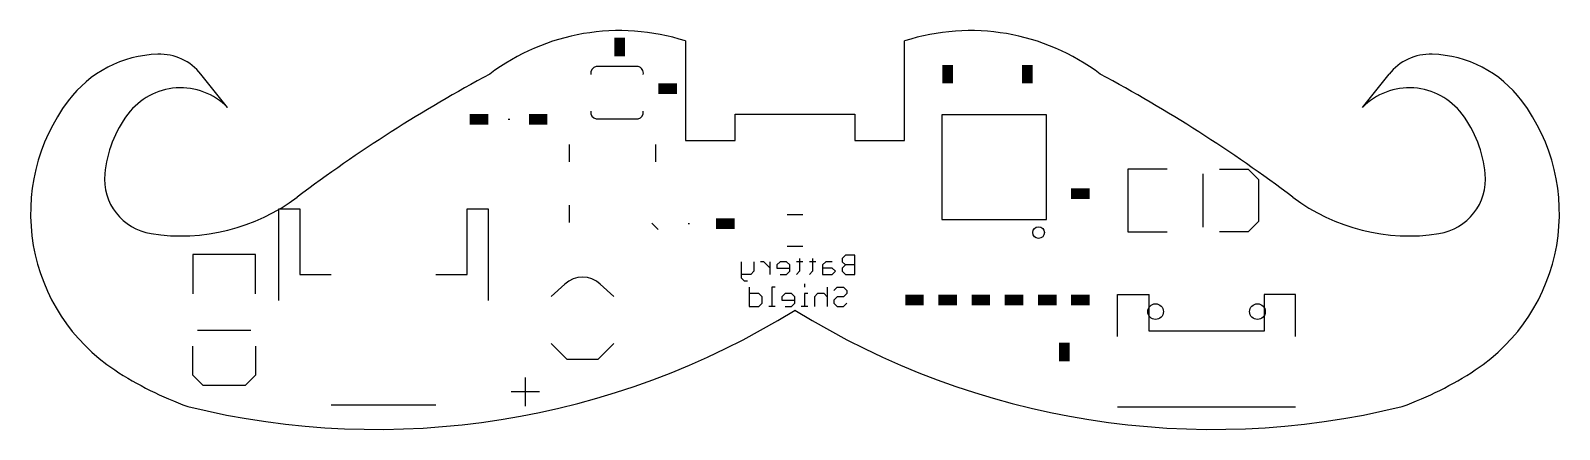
# Model space of a CAD drawing. Extents: x 16.7 to 75.2, y -0.1 to 15.1.
import ezdxf

# ---------------------------------------------------------------- set-up
doc = ezdxf.new("R2010")
doc.units = 0
doc.layers.add('20', color=178, linetype='CONTINUOUS')
doc.layers.add('22', color=2, linetype='CONTINUOUS')

# ---------------------------------------------------------------- blocks, each defined once
blk = doc.blocks.new('RECT')
blk.add_solid([(-0.5, -0.5), (0.5, -0.5), (-0.5, 0.5), (0.5, 0.5)])

msp = doc.modelspace()

# ---------------------------------------------------------------- linework, layer by layer
at = {"layer": '20'}
for p, q in [((41.783, 14.732), (41.783, 10.922)), ((50.165, 10.922), (50.165, 14.732)), ((24.257, 12.192), (23.241, 13.462)), ((67.691, 12.192), (68.707, 13.462)), ((43.688, 10.922), (43.688, 11.938)), ((43.688, 11.938), (48.26, 11.938)), ((48.26, 11.938), (48.26, 10.922)), ((41.783, 10.922), (43.688, 10.922)), ((48.26, 10.922), (50.165, 10.922))]:
    msp.add_line(p, q, dxfattribs=at)
for centre in [(59.772, 4.386), (63.672, 4.386)]:
    msp.add_circle(centre, 0.3, dxfattribs=at)
for centre, radius, start, end in [((39.2636, 6.8571), 8.2681, 72.259, 126.9805), ((52.6844, 6.8571), 8.2681, 53.0195, 107.741), ((21.7295, 9.7594), 4.4668, 91.7899, 143.0252), ((21.6535, 12.192), 2.033, 38.6598, 91.7899), ((70.2945, 12.192), 2.033, 88.2101, 141.3402), ((70.2185, 9.7594), 4.4668, 36.9748, 88.2101), ((61.2916, -36.9876), 57.2211, 118.1565, 126.9136), ((30.6564, -36.9876), 57.2211, 53.0864, 61.8435), ((22.462, 10.4145), 2.5262, 44.7202, 142.9079), ((69.486, 10.4145), 2.5262, 37.0921, 135.2798), ((23.8833, 8.1379), 7.1627, 143.0252, 236.587), ((68.0647, 8.1379), 7.1627, 303.413, 36.9748), ((24.0306, 9.2285), 4.4926, 142.9079, 174.5911), ((67.9174, 9.2285), 4.4926, 5.4089, 37.0921), ((21.6606, 9.4529), 2.112, 174.5911, 261.1589), ((70.2874, 9.4529), 2.112, 278.8411, 5.4089), ((22.4746, 14.6861), 7.4081, 261.1589, 306.9136), ((69.4734, 14.6861), 7.4081, 233.0864, 278.8411), ((29.9733, 30.2443), 30.3583, 256.2024, 301.8072), ((61.9747, 30.2443), 30.3583, 238.1928, 283.7976), ((27.1524, 13.0933), 13.0993, 236.587, 250.2829), ((64.7956, 13.0933), 13.0993, 289.7171, 303.413)]:
    msp.add_arc(centre, radius, start, end, dxfattribs=at)
at = {"layer": '22'}
for p, q in [((39.9668, 13.7508), (38.3668, 13.7508)), ((35.0571, 11.7348), (34.9961, 11.7348)), ((38.3668, 11.7508), (39.9668, 11.7508)), ((55.594, 11.906), (51.594, 11.906)), ((51.594, 11.906), (51.594, 7.906)), ((55.594, 7.906), (55.594, 11.906)), ((37.338, 10.7696), (37.338, 10.1092)), ((40.64, 10.7696), (40.64, 10.1092)), ((60.214, 9.836), (58.714, 9.836)), ((58.714, 9.836), (58.714, 7.436)), ((61.595, 7.62), (61.595, 9.652)), ((62.214, 9.836), (63.314, 9.836)), ((63.314, 9.836), (63.714, 9.436)), ((63.714, 9.436), (63.714, 7.836)), ((26.226, 4.81), (26.226, 8.31)), ((26.226, 8.31), (27.026, 8.31)), ((27.026, 8.31), (27.026, 5.81)), ((33.426, 5.81), (33.426, 8.31)), ((33.426, 8.31), (34.226, 8.31)), ((34.226, 8.31), (34.226, 4.81)), ((37.338, 8.4582), (37.338, 7.7978)), ((40.739, 7.521), (40.489, 7.771)), ((41.9405, 7.747), (41.8795, 7.747)), ((45.674, 8.093), (46.274, 8.093)), ((51.594, 7.906), (55.594, 7.906)), ((63.714, 7.836), (63.314, 7.436)), ((58.714, 7.436), (60.214, 7.436)), ((63.314, 7.436), (62.214, 7.436)), ((25.33, 6.564), (22.93, 6.564)), ((22.93, 6.564), (22.93, 5.064)), ((25.33, 5.064), (25.33, 6.564)), ((45.674, 6.893), (46.274, 6.893)), ((47.9003, 6.5411), (47.7774, 6.4183)), ((48.2689, 6.5411), (47.9003, 6.5411)), ((48.2689, 5.8039), (48.2689, 6.5411)), ((43.9106, 6.2954), (43.9106, 5.681)), ((44.4021, 5.9268), (44.2792, 5.8039)), ((44.4021, 6.2954), (44.4021, 5.9268)), ((44.78, 6.2954), (44.6572, 6.2954)), ((45.0258, 6.0496), (44.78, 6.2954)), ((45.0258, 5.8039), (45.0258, 6.2954)), ((45.4056, 6.2954), (45.2827, 6.1725)), ((45.2827, 6.1725), (45.2827, 6.0496)), ((45.2827, 6.0496), (45.7742, 6.0496)), ((45.6513, 6.2954), (45.4056, 6.2954)), ((45.7742, 6.1725), (45.6513, 6.2954)), ((45.6513, 5.8039), (45.7742, 5.9268)), ((45.7742, 5.9268), (45.7742, 6.1725)), ((46.2731, 6.2954), (46.0274, 6.2954)), ((46.1503, 5.9268), (46.0274, 5.8039)), ((46.1503, 6.4183), (46.1503, 5.9268)), ((46.7721, 6.2954), (46.5263, 6.2954)), ((46.6492, 5.9268), (46.5263, 5.8039)), ((46.6492, 6.4183), (46.6492, 5.9268)), ((47.1519, 6.2954), (47.029, 6.1725)), ((47.029, 6.1725), (47.029, 5.8039)), ((47.3976, 6.0496), (47.029, 6.0496)), ((47.3976, 6.2954), (47.1519, 6.2954)), ((47.5205, 5.9268), (47.3976, 6.0496)), ((47.3976, 5.8039), (47.5205, 5.9268)), ((47.7774, 6.4183), (47.7774, 6.2954)), ((47.7774, 6.2954), (47.9003, 6.1725)), ((47.9003, 6.1725), (47.7774, 6.0496)), ((47.7774, 6.0496), (47.7774, 5.9268)), ((47.7774, 5.9268), (47.9003, 5.8039)), ((48.2689, 6.1725), (47.9003, 6.1725)), ((27.026, 5.81), (28.226, 5.81)), ((32.226, 5.81), (33.426, 5.81)), ((36.646, 4.964), (37.1677, 5.4379)), ((38.5243, 5.4379), (39.046, 4.964)), ((44.2792, 5.8039), (43.9106, 5.8039)), ((43.9106, 5.681), (44.0335, 5.5582)), ((44.0335, 5.5582), (44.1564, 5.5582)), ((44.2225, 5.3219), (44.2225, 4.5847)), ((45.2129, 5.3219), (45.09, 5.3219)), ((45.09, 5.3219), (45.09, 4.5847)), ((45.4056, 5.8039), (45.6513, 5.8039)), ((46.3374, 5.4448), (46.3374, 5.3219)), ((47.029, 5.8039), (47.3976, 5.8039)), ((47.2087, 5.3219), (47.2087, 4.5847)), ((47.4656, 5.1991), (47.5885, 5.3219)), ((47.5885, 5.3219), (47.8342, 5.3219)), ((47.8342, 5.3219), (47.9571, 5.1991)), ((47.9003, 5.8039), (48.2689, 5.8039)), ((44.5911, 5.0762), (44.2225, 5.0762)), ((44.7139, 4.9533), (44.5911, 5.0762)), ((44.5911, 4.5847), (44.7139, 4.7076)), ((44.7139, 4.7076), (44.7139, 4.9533)), ((45.5927, 5.0762), (45.4698, 4.9533)), ((45.4698, 4.9533), (45.4698, 4.8304)), ((45.4698, 4.8304), (45.9613, 4.8304)), ((45.8384, 5.0762), (45.5927, 5.0762)), ((45.9613, 4.9533), (45.8384, 5.0762)), ((45.8384, 4.5847), (45.9613, 4.7076)), ((45.9613, 4.7076), (45.9613, 4.9533)), ((46.4602, 5.0762), (46.3374, 5.0762)), ((46.3374, 5.0762), (46.3374, 4.5847)), ((46.84, 5.0762), (46.7172, 4.9533)), ((46.7172, 4.9533), (46.7172, 4.5847)), ((47.0858, 5.0762), (46.84, 5.0762)), ((47.2087, 4.9533), (47.0858, 5.0762)), ((47.5885, 4.9533), (47.4656, 4.8304)), ((47.4656, 4.8304), (47.4656, 4.7076)), ((47.4656, 4.7076), (47.5885, 4.5847)), ((47.8342, 4.9533), (47.5885, 4.9533)), ((47.9571, 5.0762), (47.8342, 4.9533)), ((47.8342, 4.5847), (47.9571, 4.7076)), ((47.9571, 5.1991), (47.9571, 5.0762)), ((58.322, 5.036), (59.522, 5.036)), ((58.322, 3.436), (58.322, 5.036)), ((59.522, 3.636), (59.522, 5.036)), ((65.122, 5.036), (63.922, 5.036)), ((63.922, 5.036), (63.922, 3.636)), ((65.122, 3.436), (65.122, 5.036)), ((44.2225, 4.5847), (44.5911, 4.5847)), ((45.2129, 4.5847), (44.9671, 4.5847)), ((45.5927, 4.5847), (45.8384, 4.5847)), ((46.4602, 4.5847), (46.2145, 4.5847)), ((47.5885, 4.5847), (47.8342, 4.5847)), ((23.114, 3.683), (25.146, 3.683)), ((63.922, 3.636), (59.522, 3.636)), ((22.93, 1.964), (22.93, 3.064)), ((25.33, 3.064), (25.33, 1.964)), ((36.646, 3.164), (37.246, 2.564)), ((38.446, 2.564), (39.046, 3.164)), ((37.246, 2.564), (38.446, 2.564)), ((23.33, 1.564), (22.93, 1.964)), ((25.33, 1.964), (24.93, 1.564)), ((35.6527, 1.8638), (35.6527, 0.7792)), ((24.93, 1.564), (23.33, 1.564)), ((36.195, 1.3215), (35.1103, 1.3215)), ((32.226, 0.81), (28.226, 0.81)), ((65.122, 0.736), (58.322, 0.736))]:
    msp.add_line(p, q, dxfattribs=at)
msp.add_circle((55.294, 7.406), 0.2236, dxfattribs=at)
for centre, radius, start, end in [((38.4168, 13.5008), 0.255, 101.3099, 191.3099), ((39.9168, 13.5008), 0.255, 348.6901, 78.6901), ((38.4168, 12.0008), 0.255, 168.6901, 258.6901), ((39.9168, 12.0008), 0.255, 281.3099, 11.3099), ((37.846, 4.7031), 1, 47.2896, 132.7104)]:
    msp.add_arc(centre, radius, start, end, dxfattribs=at)

# ---------------------------------------------------------------- block references
at = {"layer": '22', "xscale": 0.4064, "yscale": 0.7112}
for p, rotation in [((39.2684, 14.5034), 180), ((54.864, 13.462), 180), ((41.0972, 12.9032), 270), ((33.8836, 11.7348), 270), ((36.1442, 11.7348), 270), ((56.896, 8.89), 90), ((43.307, 7.747), 270), ((50.546, 4.826), 270), ((51.816, 4.826), 270), ((53.086, 4.826), 270), ((54.356, 4.826), 90), ((55.626, 4.826), 270), ((56.896, 4.826), 90), ((56.2864, 2.8448), 180)]:
    msp.add_blockref('RECT', p, dxfattribs=dict(at, rotation=rotation))
msp.add_blockref('RECT', (51.816, 13.462), dxfattribs=at)

doc.saveas('drawing.dxf')
